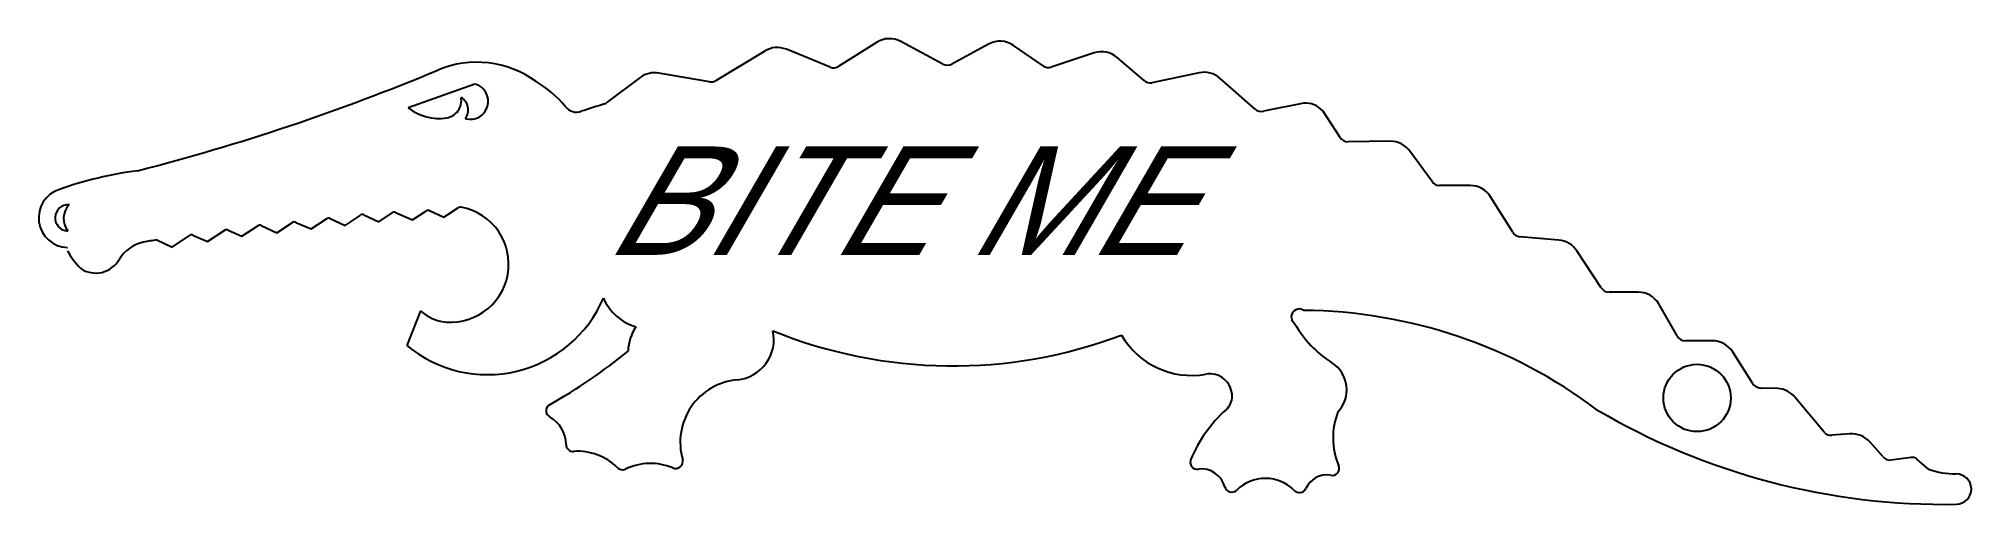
# Model space of a CAD drawing. Extents: x 0 to 4.46, y 0 to 1.07.
import ezdxf

# ---------------------------------------------------------------- set-up
doc = ezdxf.new("R2010")
doc.units = 0
doc.layers.add('WHITE', color=7, linetype='CONTINUOUS')
doc.layers.add('YELLOW', color=2, linetype='CONTINUOUS')

msp = doc.modelspace()

# ---------------------------------------------------------------- linework, layer by layer
at = {"layer": 'WHITE', "linetype": 'CONTINUOUS'}
for p, q in [((1.674131, 1.045236), (1.562123, 0.977248)), ((1.825131, 1.008235), (1.724127, 1.049226)), ((1.932131, 1.065235), (1.84512, 1.010251)), ((2.085131, 1.015236), (1.988124, 1.067222)), ((2.190131, 1.061236), (2.106081, 1.015322)), ((2.31613, 1.011235), (2.248108, 1.058202)), ((2.43413, 1.041235), (2.335131, 1.008237)), ((2.549131, 0.977235), (2.487103, 1.030204)), ((1.38713, 0.984236), (1.31113, 0.927236)), ((1.547131, 0.974236), (1.430131, 0.994236)), ((2.676131, 0.995235), (2.56713, 0.972235)), ((2.805131, 0.911236), (2.724094, 0.982194)), ((2.917131, 0.925236), (2.824113, 0.906313)), ((3.00113, 0.846236), (2.961093, 0.907202)), ((3.117131, 0.837236), (3.019131, 0.836236)), ((3.213131, 0.744236), (3.162126, 0.814233)), ((3.301131, 0.735236), (3.230131, 0.735232)), ((0.784131, 0.651236), (0.81513, 0.672235)), ((0.82313, 0.673236), (0.862131, 0.656236)), ((0.862131, 0.656236), (0.89313, 0.676235)), ((0.901131, 0.677235), (0.93413, 0.662235)), ((0.93413, 0.662235), (0.96813, 0.684236)), ((3.39913, 0.627236), (3.348131, 0.709235)), ((0.389131, 0.606235), (0.42913, 0.632236)), ((0.43713, 0.632236), (0.468131, 0.618236)), ((0.468131, 0.618236), (0.50513, 0.642236)), ((0.51313, 0.643235), (0.549131, 0.626235)), ((0.549131, 0.626235), (0.585131, 0.650236)), ((0.59313, 0.650236), (0.628131, 0.635235)), ((0.628131, 0.635235), (0.664131, 0.658235)), ((0.672131, 0.659235), (0.70713, 0.643235)), ((0.70713, 0.643235), (0.74113, 0.666236)), ((0.75013, 0.667235), (0.784131, 0.651236)), ((0.27213, 0.610236), (0.308131, 0.593235)), ((0.308131, 0.593235), (0.348131, 0.620234)), ((0.357131, 0.620235), (0.389131, 0.606235)), ((3.505131, 0.609236), (3.416131, 0.617235)), ((3.60313, 0.499236), (3.54713, 0.584235)), ((0.88013, 0.446236), (0.849131, 0.366235)), ((3.68813, 0.489236), (3.621131, 0.489236)), ((3.778131, 0.388236), (3.736061, 0.462194)), ((3.85913, 0.377235), (3.79713, 0.377235)), ((3.95213, 0.279236), (3.906049, 0.352181)), ((4.01013, 0.267236), (3.970131, 0.268235)), ((4.11713, 0.166236), (4.050105, 0.246217)), ((4.17613, 0.162236), (4.13513, 0.159236)), ((4.252131, 0.110235), (4.223073, 0.143187)), ((4.318131, 0.108236), (4.27113, 0.102236)), ((4.358131, 0.081235), (4.331118, 0.104222))]:
    msp.add_line(p, q, dxfattribs=at)
msp.add_circle((3.824131, 0.245235), 0.07764, dxfattribs=at)
for centre, radius, start, end in [((1.961831, 1.018235), 0.055597, 61.77605, 122.289402), ((1.703031, 0.998336), 0.055089, 67.48416, 121.64157), ((2.216631, 1.012135), 0.055794, 55.65545, 118.355908), ((2.45073, 0.988235), 0.055538, 49.08559, 107.39095), ((-1.035769, 5.687335), 5.077908, -75.587469, -67.3452), ((1.010437, 0.786431), 0.233008, 54.095489, 112.803323), ((1.420001, 0.940341), 0.054838, 79.354978, 126.828221), ((1.833231, 1.028035), 0.021392, -112.249024, -56.235602), ((2.095531, 1.033736), 0.021222, -119.343047, -60.188801), ((2.328631, 1.028736), 0.021505, -125.538297, -72.407601), ((2.687231, 0.941335), 0.055031, 47.94335, 101.636633), ((1.015264, 0.754195), 0.257301, 39.033106, 59.182495), ((1.550731, 0.995136), 0.021207, -99.773226, -57.5082), ((2.56324, 0.993128), 0.021252, -131.596888, -79.452977), ((1.240231, 0.936935), 0.032534, -140.487599, -70.4526), ((2.027945, -1.473302), 2.503169, 106.783732, 108.079616), ((1.296131, 0.943236), 0.021931, -65.773602, -46.847901), ((2.819331, 0.926935), 0.021169, -132.129853, -76.944499), ((2.920331, 0.870436), 0.054893, 42.0493, 93.341944), ((3.019265, 0.85768), 0.021444, -147.747126, -90.35938), ((3.116931, 0.781336), 0.0559, 36.05003, 89.795007), ((0.340231, -0.098264), 0.874712, 97.36307, 109.508067), ((0.068623, 0.660742), 0.068622, 107.375434, 268.136229), ((3.230531, 0.756536), 0.021308, -144.743641, -91.075999), ((3.300913, 0.679363), 0.055873, 32.319049, 89.777093), ((0.820065, 0.66526), 0.008544, 68.97988, 125.284259), ((0.898065, 0.66926), 0.008544, 68.969901, 125.278365), ((0.95013, 0.553735), 0.133672, -100.3432, 79.6568), ((0.972342, 0.677456), 0.007982, 77.053854, 121.848893), ((0.43313, 0.624789), 0.008453, 61.758934, 118.241066), ((0.510063, 0.63526), 0.008544, 68.966719, 125.269211), ((0.58913, 0.642788), 0.008453, 61.762783, 118.237217), ((0.669065, 0.65126), 0.008544, 68.973299, 125.276735), ((0.746417, 0.659641), 0.008453, 63.946784, 128.721017), ((3.417334, 0.63873), 0.021529, -147.730773, -93.20238), ((0.26103, 0.699136), 0.226243, -149.4792, -136.791), ((0.256822, 0.523434), 0.082126, 100.305562, 149.404132), ((1.422631, -5.220664), 5.943319, 101.161716, 101.456655), ((0.352631, 0.613035), 0.00849, 57.994617, 122.0054), ((3.50091, 0.554368), 0.05503, 32.870234, 85.601113), ((0.131487, 0.596064), 0.06274, -124.301613, -29.431542), ((3.621265, 0.51068), 0.021444, -147.747126, -90.35938), ((1.034973, 0.589683), 0.290631, -129.750346, -23.191503), ((0.952779, 0.529393), 0.110422, -131.141656, -103.965584), ((1.41353, 0.526236), 0.122531, -155.4012, -107.284567), ((2.90663, 0.432227), 0.018303, 54.993867, 234.993869), ((2.90773, -0.692863), 1.140121, 53.04668, 89.52761), ((3.68813, 0.433236), 0.056, 31.138909, 90), ((1.464921, 0.350121), 0.105845, 146.045936, 178.310086), ((3.12283, 0.545335), 0.260389, -150.5308, -122.7075), ((1.6021, 0.380033), 0.093236, -84.441565, 12.50588), ((2.107873, 1.421354), 1.102146, -112.105308, -69.317974), ((2.658092, 0.483101), 0.185829, -150.017681, -79.758678), ((3.797078, 0.399052), 0.021817, -150.27971, -89.864588), ((3.85943, 0.321335), 0.0559, 33.49129, 90.307488), ((0.53823, 1.361235), 1.299966, -60.461182, -50.8412), ((2.942831, 0.264035), 0.073575, -43.6243, 57.714764), ((1.623933, 0.143326), 0.144477, 95.083462, 196.110621), ((2.700231, 0.249157), 0.051879, 0.086942, 100.101794), ((3.970868, 0.289668), 0.021446, -150.892348, -91.968587), ((1.185931, 0.215735), 0.016015, 115.125098, 244.875001), ((2.71056, 0.249363), 0.04155, -48.466496, -0.174649), ((4.00683, 0.212436), 0.054899, 37.97551, 86.553868), ((1.142132, 0.137142), 0.074006, 0.847179, 60.003767), ((2.948131, -0.016663), 0.315115, 131.7967, 157.4389), ((3.149234, 0.153044), 0.164562, 158.530708, 202.436991), ((4.394694, 1.581157), 1.581157, -120.460757, -89.005754), ((1.23223, 0.138176), 0.0161, 179.786998, 276.788983), ((4.133269, 0.181093), 0.021936, -137.368183, -85.132828), ((4.18123, 0.107436), 0.055036, 40.510971, 95.316956), ((1.24253, -0.008863), 0.131321, 45.7713, 93.6661), ((1.411035, -0.041025), 0.135281, 67.809194, 115.343089), ((1.469059, 0.099268), 0.016553, -114.749161, 13.867175), ((2.67164, 0.097158), 0.016144, 153.992328, 278.885698), ((2.983011, 0.082741), 0.015984, -104.049338, 27.962707), ((4.26883, 0.123335), 0.021224, -141.886592, -83.778399), ((4.320331, 0.092336), 0.016051, 47.774579, 97.8777), ((1.346378, 0.096293), 0.016501, -137.928985, -65.849407), ((2.681131, 0.025735), 0.055912, 15.030429, 97.18875), ((2.828631, -0.034063), 0.093903, 44.91371, 135.0863), ((2.970364, 0.015446), 0.052525, 80.392328, 156.683181), ((4.420031, 0.249135), 0.178946, -110.23751, -89.6477), ((4.421631, 0.035215), 0.034981, -89.181404, 90.818596), ((2.751313, 0.045292), 0.016955, -162.646218, -50.354611), ((2.907272, 0.043399), 0.016493, -137.405767, -25.739399)]:
    msp.add_arc(centre, radius, start, end, dxfattribs=at)
at = {"layer": 'YELLOW', "linetype": 'CONTINUOUS'}
msp.add_line((1.00613, 0.969235), (0.852131, 0.914237), dxfattribs=at)
for centre, radius, start, end in [((0.93457, 0.930941), 0.040204, -80.616753, 10.445879), ((0.956631, 0.909136), 0.033941, -35.890396, 59.006903), ((0.99513, 0.929236), 0.041484, -105.376301, 74.623689), ((0.923431, 1.006636), 0.11671, -127.6554, -81.28), ((0.068623, 0.660742), 0.030542, 87.197037, 267.197035), ((0.105531, 0.658935), 0.04794, 137.6218, 216.772757)]:
    msp.add_arc(centre, radius, start, end, dxfattribs=at)

# ---------------------------------------------------------------- texts
at = {"layer": 'YELLOW', "oblique": 30}
msp.add_text('BITE ME', height=0.25, dxfattribs=at).set_placement((1.302119, 0.575231))

doc.saveas('drawing.dxf')
